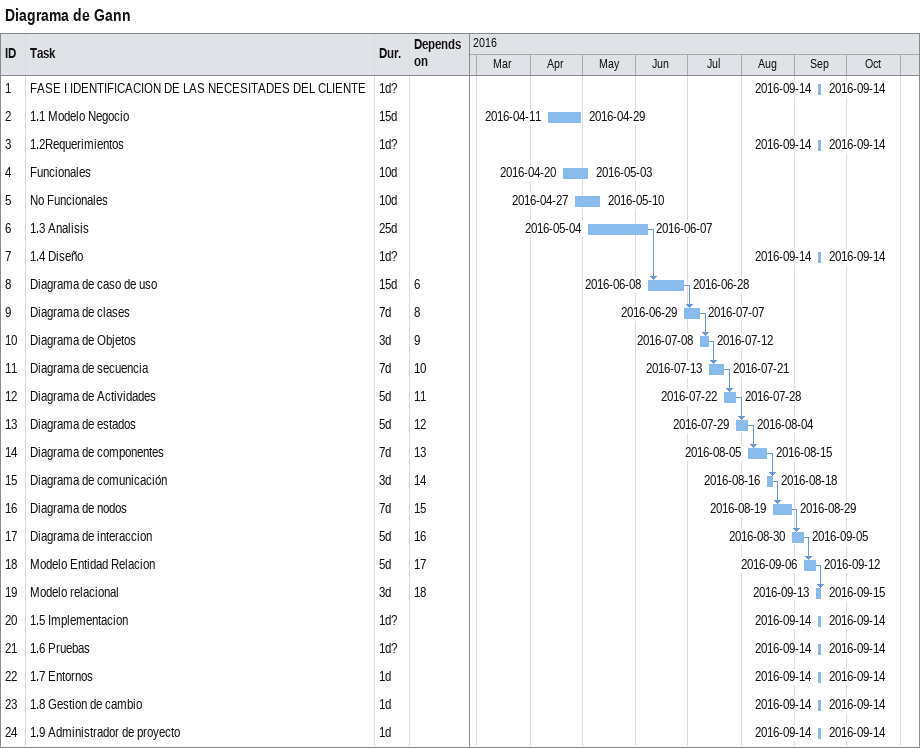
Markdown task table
Diagrama de Gann

| ID | Task | Duration | Start | Finish | Predecessors |
|---|---|---|---|---|---|
| 1 | FASE I IDENTIFICACION DE LAS NECESITADES DEL CLIENTE | 1d? | 2016-09-14 | 2016-09-14 |  |
| 2 | 1.1 Modelo Negocio | 15d | 2016-04-11 | 2016-04-29 |  |
| 3 | 1.2Requerimientos | 1d? | 2016-09-14 | 2016-09-14 |  |
| 4 | Funcionales | 10d | 2016-04-20 | 2016-05-03 |  |
| 5 | No Funcionales | 10d | 2016-04-27 | 2016-05-10 |  |
| 6 | 1.3 Analisis | 25d | 2016-05-04 | 2016-06-07 |  |
| 7 | 1.4 Diseño | 1d? | 2016-09-14 | 2016-09-14 |  |
| 8 | Diagrama de caso de uso | 15d | 2016-06-08 | 2016-06-28 | 6 |
| 9 | Diagrama de clases | 7d | 2016-06-29 | 2016-07-07 | 8 |
| 10 | Diagrama de Objetos | 3d | 2016-07-08 | 2016-07-12 | 9 |
| 11 | Diagrama de secuencia | 7d | 2016-07-13 | 2016-07-21 | 10 |
| 12 | Diagrama de Actividades | 5d | 2016-07-22 | 2016-07-28 | 11 |
| 13 | Diagrama de estados | 5d | 2016-07-29 | 2016-08-04 | 12 |
| 14 | Diagrama de componentes | 7d | 2016-08-05 | 2016-08-15 | 13 |
| 15 | Diagrama de comunicación | 3d | 2016-08-16 | 2016-08-18 | 14 |
| 16 | Diagrama de nodos | 7d | 2016-08-19 | 2016-08-29 | 15 |
| 17 | Diagrama de interaccion | 5d | 2016-08-30 | 2016-09-05 | 16 |
| 18 | Modelo Entidad Relacion | 5d | 2016-09-06 | 2016-09-12 | 17 |
| 19 | Modelo relacional | 3d | 2016-09-13 | 2016-09-15 | 18 |
| 20 | 1.5 Implementacion | 1d? | 2016-09-14 | 2016-09-14 |  |
| 21 | 1.6 Pruebas | 1d? | 2016-09-14 | 2016-09-14 |  |
| 22 | 1.7 Entornos | 1d | 2016-09-14 | 2016-09-14 |  |
| 23 | 1.8 Gestion de cambio | 1d | 2016-09-14 | 2016-09-14 |  |
| 24 | 1.9 Administrador de proyecto | 1d | 2016-09-14 | 2016-09-14 |  |
